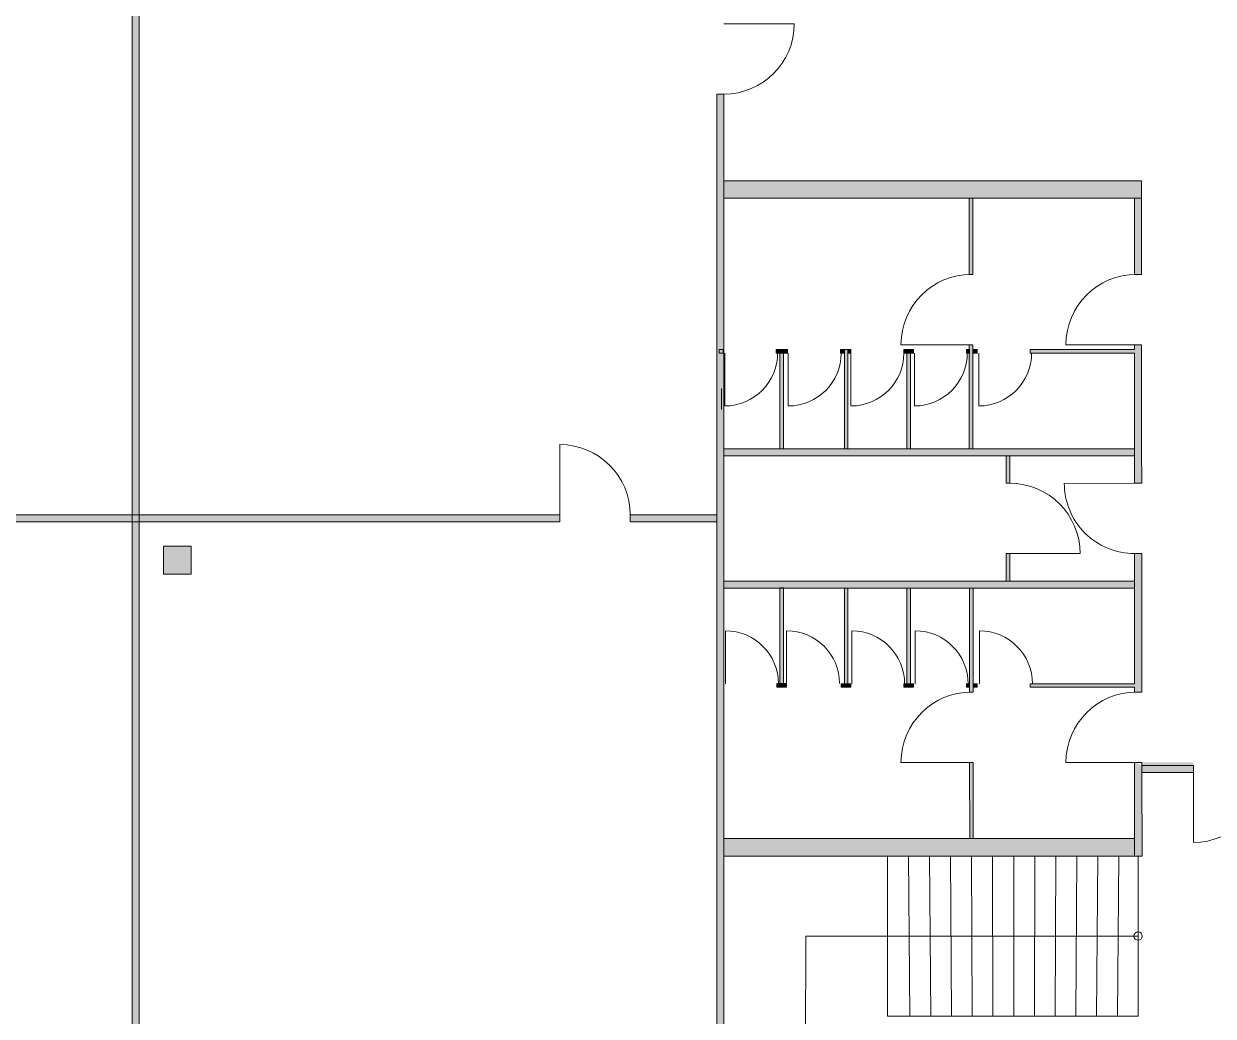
# Model space of a CAD drawing. Header units: inches. Extents: x 33931 to 204452, y 8264 to 159539.
# Drawn here: x 134395 to 151480, y 69563 to 83819 of the extents above; entities that cross this region are included whole.
import ezdxf

# ---------------------------------------------------------------- set-up
doc = ezdxf.new("R2010")
doc.units = ezdxf.units.IN
doc.header["$LTSCALE"] = 200
doc.header["$MEASUREMENT"] = 0
doc.linetypes.add('AUSGEZOGEN', pattern=[0])
doc.linetypes.add('Standardmuster', pattern=[0])
doc.layers.add('Grundebene', color=7, linetype='Continuous')

# ---------------------------------------------------------------- blocks, each defined once
blk = doc.blocks.new('COMPLEXOBJECT_6-342E')
at = {"layer": 'Grundebene', "color": 18, "linetype": 'AUSGEZOGEN', "lineweight": 13, "true_color": 0x000000}
blk.add_lwpolyline([(144350.957615, 82808.75), (144350.957615, 67063.75), (144450.957615, 67063.75), (144450.957615, 82808.75), (144350.957615, 82808.75)], dxfattribs=at)
blk = doc.blocks.new('COMPLEXOBJECT_36-34E1')
at = {"layer": 'Grundebene', "color": 18, "linetype": 'AUSGEZOGEN', "lineweight": 13, "true_color": 0x000000}
for points in [[(142095.957615, 76763.75), (136050.957615, 76763.75), (136050.957615, 76663.75), (142095.957615, 76663.75), (142095.957615, 76763.75)], [(144350.957615, 76763.75), (143105.957615, 76763.75), (143105.957615, 76663.75), (144350.957615, 76663.75), (144350.957615, 76763.75)]]:
    blk.add_lwpolyline(points, dxfattribs=at)
blk = doc.blocks.new('COMPLEXOBJECT_78-35E4')
at = {"layer": 'Grundebene', "color": 18, "linetype": 'AUSGEZOGEN', "lineweight": 13, "true_color": 0x000000}
for points in [[(147976.123755, 81313.66858), (147976.123745, 80218.66858), (148026.123755, 80218.66858), (148026.123765, 81313.66858), (147976.123755, 81313.66858)], [(148026.123745, 77713.70018), (148026.123755, 79208.66858), (147976.123745, 79208.66858), (147976.123735, 77713.70088), (148026.123745, 77713.70018)]]:
    blk.add_lwpolyline(points, dxfattribs=at)
blk = doc.blocks.new('COMPLEXOBJECT_80-35EC')
at = {"layer": 'Grundebene', "color": 18, "linetype": 'AUSGEZOGEN', "lineweight": 13, "true_color": 0x000000}
for points in [[(148030.606665, 74218.7017), (148029.614255, 75711.88097), (147979.614225, 75711.90708), (147980.606675, 74218.66847), (148030.606665, 74218.7017)], [(148032.005705, 72113.69978), (148031.277935, 73208.70192), (147981.277945, 73208.66869), (147982.005695, 72113.70048), (148032.005705, 72113.69978)]]:
    blk.add_lwpolyline(points, dxfattribs=at)
blk = doc.blocks.new('COMPLEXOBJECT_83-35F9')
at = {"layer": 'Grundebene', "color": 18, "linetype": 'AUSGEZOGEN', "lineweight": 13, "true_color": 0x000000}
for points in [[(150456.606895, 73063.75), (151195.957615, 73063.75), (151195.957615, 73163.75), (150456.540435, 73163.75), (150456.606895, 73063.75)], [(153950.957615, 73163.75), (153205.957615, 73163.75), (153205.957615, 73063.75), (153950.957615, 73063.75), (153950.957615, 73163.75)]]:
    blk.add_lwpolyline(points, dxfattribs=at)
blk = doc.blocks.new('COMPLEXOBJECT_92-3641')
at = {"layer": 'Grundebene', "color": 18, "linetype": 'AUSGEZOGEN', "lineweight": 13, "true_color": 0x000000}
for points in [[(148507.531775, 77613.66858), (148507.531775, 77218.66858), (148557.531775, 77218.66858), (148557.531775, 77613.66858), (148507.531775, 77613.66858)], [(148557.531775, 75813.66858), (148557.531775, 76208.66858), (148507.531775, 76208.66858), (148507.531775, 75813.66858), (148557.531775, 75813.66858)]]:
    blk.add_lwpolyline(points, dxfattribs=at)
blk = doc.blocks.new('COMPLEXOBJECT_108-36BF')
at = {"layer": 'Grundebene', "color": 18, "linetype": 'AUSGEZOGEN', "lineweight": 13, "true_color": 0x000000}
for points in [[(144450.957615, 75713.66858), (144606.851025, 75713.66858), (144450.957615, 75713.75), (144450.957615, 75713.66858)], [(150349.260545, 75810.6695), (150349.261255, 75813.66858), (144606.875105, 75813.66858), (150349.260545, 75810.6695)]]:
    blk.add_lwpolyline(points, dxfattribs=at)
blk = doc.blocks.new('COMPLEXOBJECT_113-36D7')
at = {"layer": 'Grundebene', "color": 18, "linetype": 'AUSGEZOGEN', "lineweight": 13, "true_color": 0x000000}
for points in [[(144382.531775, 79088.66858), (144439.666935, 79088.66858), (144439.666935, 79138.66858), (144382.531775, 79138.66858), (144382.531775, 79088.66858)], [(145199.666935, 79088.66858), (145363.937255, 79088.66858), (145363.937255, 79138.66858), (145199.666935, 79138.66858), (145199.666935, 79088.66858)], [(146123.937255, 79088.66858), (146181.072425, 79088.66858), (146181.072425, 79138.66858), (146123.937255, 79138.66858), (146123.937255, 79088.66858)]]:
    blk.add_lwpolyline(points, dxfattribs=at)
blk = doc.blocks.new('COMPLEXOBJECT_118-36F1')
at = {"layer": 'Grundebene', "color": 18, "linetype": 'AUSGEZOGEN', "lineweight": 13, "true_color": 0x000000}
for points in [[(146231.072425, 79088.66857), (146275.707725, 79088.66855), (146275.707745, 79138.66855), (146231.072425, 79138.66857), (146231.072425, 79088.66857)], [(147035.707725, 79088.66829), (147175.434825, 79088.66824), (147175.434845, 79138.66824), (147035.707745, 79138.66829), (147035.707725, 79088.66829)], [(147935.434825, 79088.66797), (147980.543525, 79088.66796), (147980.543535, 79113.66796), (147980.560145, 79138.66796), (147935.434845, 79138.66797), (147935.434825, 79088.66797)]]:
    blk.add_lwpolyline(points, dxfattribs=at)
blk = doc.blocks.new('COMPLEXOBJECT_119-36F6')
at = {"layer": 'Grundebene', "color": 18, "linetype": 'AUSGEZOGEN', "lineweight": 13, "true_color": 0x000000}
for points in [[(146275.707725, 74338.6686), (146231.072425, 74338.66859), (146231.072425, 74288.66859), (146275.707745, 74288.6686), (146275.707725, 74338.6686)], [(147175.434825, 74338.66892), (147035.707725, 74338.66887), (147035.707745, 74288.66887), (147175.434845, 74288.66892), (147175.434825, 74338.66892)], [(147980.543525, 74338.6692), (147935.434825, 74338.66918), (147935.434845, 74288.66918), (147980.560145, 74288.6692), (147980.543535, 74313.6692), (147980.543525, 74338.6692)]]:
    blk.add_lwpolyline(points, dxfattribs=at)
blk = doc.blocks.new('door-51AD')
at = {"layer": 'Grundebene', "color": 18, "linetype": 'Standardmuster', "lineweight": 13, "true_color": 0x000000}
blk.add_line((150374.609575, 73208.7474), (149364.609575, 73208.7474), dxfattribs=at)
blk.add_arc((150374.609575, 73208.7474), 1010, 90, 180, dxfattribs=at)
blk = doc.blocks.new('door-51B5')
at = {"layer": 'Grundebene', "color": 18, "linetype": 'Standardmuster', "lineweight": 13, "true_color": 0x000000}
blk.add_line((148004.763775, 73208.66842), (146994.763775, 73208.66842), dxfattribs=at)
blk.add_arc((148004.763775, 73208.66842), 1010, 90, 180, dxfattribs=at)
blk = doc.blocks.new('door-51BD')
at = {"layer": 'Grundebene', "color": 18, "linetype": 'Standardmuster', "lineweight": 13, "true_color": 0x000000}
blk.add_line((148004.763775, 79208.66831), (146994.763775, 79208.66831), dxfattribs=at)
blk.add_arc((148004.763775, 79208.66831), 1010, 90, 180, dxfattribs=at)
blk = doc.blocks.new('door-51C5')
at = {"layer": 'Grundebene', "color": 18, "linetype": 'Standardmuster', "lineweight": 13, "true_color": 0x000000}
blk.add_line((150374.609575, 79208.66831), (149364.609575, 79208.66831), dxfattribs=at)
blk.add_arc((150374.609575, 79208.66831), 1010, 90, 180, dxfattribs=at)
blk = doc.blocks.new('door-51E1')
at = {"layer": 'Grundebene', "color": 18, "linetype": 'Standardmuster', "lineweight": 13, "true_color": 0x000000}
blk.add_line((150350, 77219), (149339, 77217), dxfattribs=at)
blk.add_arc((150350, 77219), 1010, 180.1265, 270.1265, dxfattribs=at)
blk = doc.blocks.new('door-51EB')
at = {"layer": 'Grundebene', "color": 18, "linetype": 'Standardmuster', "lineweight": 13, "true_color": 0x000000}
blk.add_line((148557.531775, 76208.66858), (149567.531775, 76208.66858), dxfattribs=at)
blk.add_arc((148557.531775, 76208.66858), 1010, 0, 90, dxfattribs=at)
blk = doc.blocks.new('door-526F')
at = {"layer": 'Grundebene', "color": 18, "linetype": 'Standardmuster', "lineweight": 13, "true_color": 0x000000}
for p, q in [((151195.957615, 73063.75), (151195.957615, 72058.75)), ((153205.957615, 73063.75), (153205.957615, 72058.75))]:
    blk.add_line(p, q, dxfattribs=at)
for centre, start, end in [((151195.957615, 73063.75), 270, 0), ((153205.957615, 73063.75), 180, 270)]:
    blk.add_arc(centre, 1005, start, end, dxfattribs=at)
blk = doc.blocks.new('door-5279')
at = {"layer": 'Grundebene', "color": 18, "linetype": 'Standardmuster', "lineweight": 13, "true_color": 0x000000}
blk.add_line((144450.957615, 83818.69393), (145460.957615, 83818.69393), dxfattribs=at)
blk.add_arc((144450.957615, 83818.69393), 1010, 270, 0, dxfattribs=at)
blk = doc.blocks.new('door-5281')
at = {"layer": 'Grundebene', "color": 18, "linetype": 'Standardmuster', "lineweight": 13, "true_color": 0x000000}
blk.add_line((142095.957615, 76763.75), (142095.957615, 77773.75), dxfattribs=at)
blk.add_arc((142095.957615, 76763.75), 1010, 0, 90, dxfattribs=at)

msp = doc.modelspace()

# ---------------------------------------------------------------- hatches: boundary and pattern name
at = {"layer": 'Grundebene', "true_color": 0x000000, "transparency": 33554687}
for points in [[(135950.957615, 68263.75), (135950.957615, 101963.75), (136050.957615, 101963.75), (136050.957615, 68263.75)], [(144350.957615, 67063.75), (144350.957615, 82808.75), (144450.957615, 82808.75), (144450.957615, 67063.75)], [(150351.123745, 81313.66858), (144450.957615, 81313.75), (144450.957615, 81563.75), (150450.957615, 81563.66858), (150451.123775, 81313.66858)], [(147976.123745, 80218.66858), (147976.123755, 81313.66858), (148026.123765, 81313.66858), (148026.123755, 80218.66858)], [(150451.123775, 81313.66858), (150451.104515, 80218.70833), (150350.669965, 80218.74996), (150351.123745, 81313.66858)], [(145363.937255, 79088.66858), (145199.666935, 79088.66858), (145199.666935, 79138.66858), (145363.937255, 79138.66858)], [(146181.072425, 79088.66858), (146123.937255, 79088.66858), (146123.937255, 79138.66858), (146181.072425, 79138.66858)], [(146231.072425, 79138.66858), (146231.072425, 77713.66858), (146181.072425, 77713.66858), (146181.072425, 79138.66858)], [(146275.707725, 79088.66855), (146231.072425, 79088.66857), (146231.072425, 79138.66857), (146275.707745, 79138.66855)], [(147175.434825, 79088.66824), (147035.707725, 79088.66829), (147035.707745, 79138.66829), (147175.434845, 79138.66824)], [(147980.543525, 79088.66796), (147935.434825, 79088.66797), (147935.434845, 79138.66797), (147980.560145, 79138.66796), (147980.543535, 79113.66796)], [(148026.123755, 79208.66858), (148026.123745, 77713.70018), (147976.123735, 77713.70088), (147976.123745, 79208.66858)], [(148088.262675, 79138.66858), (148088.262675, 79088.66858), (148026.123755, 79088.66858), (148026.123755, 79138.66858)], [(150451.060475, 77713.66858), (150452.062075, 77218.85442), (150349.692825, 77218.85442), (150349.692825, 77613.66781), (150349.631755, 77713.66781), (150350.201615, 79088.66858), (148848.262675, 79088.66858), (148848.262675, 79138.66858), (150350.222335, 79138.66858), (150350.251375, 79208.75005), (150451.086755, 79208.70826)], [(145306.802095, 79088.66858), (145306.802095, 77713.66858), (145256.802095, 77713.66858), (145256.802095, 79088.66858)], [(147130.342735, 79088.66826), (147130.342735, 77713.66858), (147080.342735, 77713.66858), (147080.342735, 79088.66826)], [(150349.692825, 77613.66781), (144450.957615, 77613.75), (144450.957615, 77713.75), (150349.659595, 77713.66781), (150349.659595, 77663.66781)], [(148507.531775, 77218.66858), (148507.531775, 77613.66858), (148557.531775, 77613.66858), (148557.531775, 77218.66858)], [(110850.957615, 76763.75), (136050.957615, 76763.75), (136050.957615, 76663.75), (110850.957615, 76663.75)], [(136050.957615, 76763.75), (142095.957615, 76763.75), (142095.957615, 76663.75), (136050.957615, 76663.75)], [(143105.957615, 76763.75), (144350.957615, 76763.75), (144350.957615, 76663.75), (143105.957615, 76663.75)], [(136800.957615, 75913.75), (136400.957615, 75913.75), (136400.957615, 76313.75), (136800.957615, 76313.75)], [(148557.531775, 76208.66858), (148557.531775, 75813.66858), (148507.531775, 75813.66858), (148507.531775, 76208.66858)], [(150450.999025, 74218.69918), (150355.838745, 74218.7471), (150348.878865, 74218.75061), (150348.895625, 74288.66858), (148848.262675, 74288.66858), (148848.262675, 74338.66858), (150348.907615, 74338.66858), (150349.236565, 75710.6695), (150349.261255, 75813.66858), (150349.261255, 76208.66097), (150451.034015, 76208.85075), (150454.292455, 76208.85682), (150454.613035, 76063.68289), (150455.839285, 74218.66847), (150450.999025, 74218.66525)], [(150350.957615, 75710.6686), (144450.957615, 75713.75), (144450.957615, 75813.75001), (150350.891155, 75810.66865)], [(150349.261255, 75813.66858), (150349.260545, 75810.6695), (144606.875105, 75813.66858)], [(145306.802095, 75714.98653), (145306.802095, 74339.98685), (145256.802095, 74339.98684), (145256.802095, 75714.98653)], [(145306.802095, 75713.66858), (145306.802095, 74338.66858), (145256.802095, 74338.66858), (145256.802095, 75713.66858)], [(146231.072425, 75713.66858), (146231.072425, 74288.66858), (146181.072425, 74288.66858), (146181.072425, 75713.66858)], [(147130.342735, 75713.66858), (147130.342735, 74338.6689), (147080.342735, 74338.66889), (147080.342735, 75713.66858)], [(148029.614255, 75711.88097), (148030.606665, 74218.7017), (147980.606675, 74218.66847), (147979.614225, 75711.90708)], [(145212.167085, 74339.98682), (145351.894185, 74339.98687), (145351.894205, 74289.98687), (145212.167105, 74289.98682)], [(146135.980625, 74338.66855), (146275.707725, 74338.6686), (146275.707745, 74288.6686), (146135.980645, 74288.66855)], [(146231.072425, 74338.66859), (146275.707725, 74338.6686), (146275.707745, 74288.6686), (146231.072425, 74288.66859)], [(147035.707725, 74338.66887), (147175.434825, 74338.66892), (147175.434845, 74288.66892), (147035.707745, 74288.66887)], [(147935.434825, 74338.66918), (147980.543525, 74338.6692), (147980.543535, 74313.6692), (147980.560145, 74288.6692), (147935.434845, 74288.66918)], [(148030.560163, 74288.66858), (148030.560163, 74338.66858), (148088.262675, 74338.66858), (148088.262675, 74288.66858)], [(150348.311865, 72113.66729), (150348.318005, 71863.66729), (146801.057615, 71863.71748), (144450.957615, 71863.75), (144450.957615, 72113.75), (146481.527545, 72113.66865), (146981.527545, 72113.66865), (146981.527545, 72113.71451), (147982.005695, 72113.70048), (147981.277945, 73208.66869), (148031.277935, 73208.70192), (148032.005705, 72113.69978), (150147.257185, 72113.67011)], [(148031.277935, 73208.70192), (148032.005705, 72113.69978), (147982.005695, 72113.70048), (147981.277945, 73208.66869)], [(151195.957615, 73163.75), (151195.957615, 73063.75), (150456.606875, 73063.75), (150457.404495, 71863.66121), (150400.957615, 71863.66729), (150456.510505, 71863.661306), (150348.318005, 71863.66809), (150400.957615, 71863.66729), (150348.311865, 72113.66729), (150348.318005, 71863.66809), (150349.697655, 73208.75007), (150348.222265, 72113.66729), (150456.510505, 73208.75007), (150349.697655, 73208.75007), (150456.540415, 73163.75), (150456.510505, 73208.75007), (151195.957615, 73163.75), (150456.540415, 73163.75)], [(150348.318005, 71863.66729), (150348.318005, 73208.75007), (150456.510505, 73208.75007), (150456.510505, 71863.66729)], [(150456.510505, 73208.75007), (150456.510505, 73063.75), (151195.957615, 73063.75), (151195.957615, 73208.75007)], [(151195.957615, 73063.75), (150456.606895, 73063.75), (150456.540435, 73163.75), (151195.957615, 73163.75)]]:
    msp.add_hatch(color=18, dxfattribs=at).paths.add_polyline_path(points, flags=0)

# ---------------------------------------------------------------- linework, layer by layer
at = {"layer": 'Grundebene', "color": 18, "linetype": 'AUSGEZOGEN', "lineweight": 13, "true_color": 0x000000}
for p, q in [((135950.957615, 101963.75), (135950.957615, 68263.75)), ((136050.957615, 68263.75), (136050.957615, 101963.75)), ((144350.957615, 82808.75), (144450.957615, 82808.75)), ((144350.957615, 82808.75), (144350.957615, 76763.75)), ((144450.957615, 81563.75), (144450.957615, 82808.75)), ((150450.957615, 81563.66858), (144450.957615, 81563.75)), ((150451.123775, 81313.66858), (150450.957615, 81563.66858)), ((144450.957615, 81313.75), (150351.123745, 81313.66858)), ((144450.957615, 77713.75), (144450.957615, 81313.75)), ((147976.123755, 81313.66858), (147976.123745, 80218.66858)), ((148026.123765, 81313.66858), (147976.123755, 81313.66858)), ((148026.123755, 80218.66858), (148026.123765, 81313.66858)), ((150351.123745, 81313.66858), (150350.669965, 80218.74996)), ((150451.104515, 80218.70833), (150451.123775, 81313.66858)), ((148026.123755, 80218.66858), (147976.123745, 80218.66858)), ((150451.104515, 80218.70833), (150350.669965, 80218.74996)), ((147976.123745, 79208.66858), (147976.123735, 77713.70088)), ((147976.123745, 79208.66858), (148026.123755, 79208.66858)), ((148026.123745, 77713.70018), (148026.123755, 79208.66858)), ((148088.262675, 79138.66858), (148026.123755, 79138.66858)), ((148026.123755, 79138.66858), (148026.123755, 79088.66858)), ((148088.262675, 79138.66858), (148088.262675, 79088.66858)), ((150350.222335, 79138.66858), (148848.262675, 79138.66858)), ((148848.262675, 79088.66858), (148848.262675, 79138.66858)), ((150350.251375, 79208.75005), (150350.222335, 79138.66858)), ((150350.251375, 79208.75005), (150451.086755, 79208.70826)), ((150451.060475, 77713.66858), (150451.086755, 79208.70826)), ((148026.123755, 79088.66858), (148088.262675, 79088.66858)), ((148848.262675, 79088.66858), (150350.201615, 79088.66858)), ((150350.201615, 79088.66858), (150349.631755, 77713.66781)), ((144418.870261, 78578.724333), (144418.866081, 78276.641293)), ((147976.123735, 77713.70088), (144450.957615, 77713.75)), ((144450.957615, 75813.75001), (144450.957615, 77613.66858)), ((144450.957615, 77613.66858), (148507.531775, 77613.66858)), ((150349.631755, 77713.66781), (148026.123745, 77713.70018)), ((148507.531775, 77613.66858), (148507.531775, 77218.66858)), ((148557.531775, 77218.66858), (148557.531775, 77613.66858)), ((148557.531775, 77613.66858), (150294.290505, 77613.66858)), ((150294.290505, 77613.66858), (150349.692825, 77613.66781)), ((150349.659595, 77713.66781), (150349.692825, 77613.66781)), ((150349.659595, 77663.66781), (150349.659595, 77713.66781)), ((150349.692825, 77613.66781), (150349.659595, 77663.66781)), ((150349.692825, 77613.66781), (150349.692825, 77218.85442)), ((150452.062075, 77218.85442), (150451.060475, 77713.66858)), ((148557.531775, 77218.66858), (148507.531775, 77218.66858)), ((148507.531775, 77218.66858), (148557.531775, 77218.66858)), ((150452.062075, 77218.85442), (150349.692825, 77218.85442)), ((150452.062075, 77218.85442), (150451.051775, 77218.85253)), ((136050.957615, 76763.75), (119250.957615, 76763.75)), ((142095.957615, 76763.75), (136050.957615, 76763.75)), ((136050.957615, 76763.75), (136050.957615, 76663.75)), ((136050.957615, 76663.75), (136050.957615, 76763.75)), ((144350.957615, 76763.75), (143105.957615, 76763.75)), ((119250.957615, 76663.75), (136050.957615, 76663.75)), ((136050.957615, 76663.75), (142095.957615, 76663.75)), ((143105.957615, 76663.75), (144350.957615, 76663.75)), ((144350.957615, 76663.75), (144350.957615, 68363.75)), ((136400.957615, 76313.75), (136400.957615, 75913.75)), ((136800.957615, 76313.75), (136400.957615, 76313.75)), ((136800.957615, 75913.75), (136800.957615, 76313.75)), ((148507.531775, 76208.66858), (148507.531775, 75813.66858)), ((148507.531775, 76208.66858), (148557.531775, 76208.66858)), ((148557.531775, 76208.66858), (148507.531775, 76208.66858)), ((148557.531775, 75813.66858), (148557.531775, 76208.66858)), ((150455.839265, 74218.69674), (150454.613045, 76063.66858)), ((136400.957615, 75913.75), (136800.957615, 75913.75)), ((144606.875105, 75813.66858), (144450.957615, 75813.75001)), ((144450.957615, 72113.75), (144450.957615, 75713.66858)), ((144450.957615, 75713.66858), (144606.851025, 75713.66858)), ((144606.851025, 75713.66858), (145256.802095, 75713.32913)), ((148507.531775, 75813.66858), (144606.875105, 75813.66858)), ((145256.802095, 75713.6947), (145306.802095, 75713.66858)), ((145256.802095, 75713.32913), (145306.802095, 75713.30301)), ((145306.802095, 75713.30301), (146181.072425, 75712.84641)), ((146181.072425, 75712.84641), (146231.072425, 75712.82029)), ((146231.072425, 75712.82029), (147080.342735, 75712.37675)), ((147080.342735, 75712.37675), (147130.342735, 75712.35063)), ((147130.342735, 75712.35063), (147979.614225, 75711.90708)), ((147979.614225, 75711.90708), (147980.526915, 74338.6692)), ((148029.614255, 75711.88097), (150349.236565, 75710.6695)), ((148030.526925, 74338.66858), (148029.614255, 75711.88097)), ((150349.261255, 75813.66858), (148557.531775, 75813.66858)), ((150349.236565, 75710.6695), (150348.907615, 74338.66858)), ((150349.261255, 75813.66858), (150349.236565, 75710.6695)), ((147980.526915, 74338.6692), (147980.560145, 74288.6692)), ((148088.262675, 74338.66858), (148030.526925, 74338.66858)), ((148088.262675, 74338.66858), (148088.262675, 74288.66858)), ((150348.907615, 74338.66858), (148848.262675, 74338.66858)), ((148848.262675, 74288.66858), (148848.262675, 74338.66858)), ((147980.560145, 74288.6692), (147980.606675, 74218.66847)), ((148030.606665, 74218.7017), (147980.606675, 74218.66847)), ((148030.606665, 74218.7017), (148030.560155, 74288.66858)), ((148030.560155, 74288.66858), (148088.262675, 74288.66858)), ((148848.262675, 74288.66858), (150348.895625, 74288.66858)), ((150348.895625, 74288.66858), (150348.878865, 74218.75061)), ((150355.838745, 74218.7471), (150348.878865, 74218.75061)), ((150455.839265, 74218.69674), (150355.838745, 74218.7471)), ((150450.999025, 74218.66525), (150450.999025, 74218.69918)), ((150450.999025, 74218.69918), (150450.999025, 74218.66525)), ((147981.277945, 73208.66869), (148031.277935, 73208.70192)), ((147981.277945, 73208.66869), (147982.005695, 72113.70048)), ((148032.005705, 72113.69978), (148031.277935, 73208.70192)), ((150356.510505, 73208.74664), (150356.510595, 73208.60223)), ((151195.957615, 73163.75), (150456.540435, 73163.75)), ((151195.957615, 73163.75), (151195.957615, 73063.75)), ((150457.404485, 71863.66594), (150456.606875, 73063.75)), ((150456.606895, 73063.75), (151195.957615, 73063.75)), ((147982.005695, 72113.70048), (144450.957615, 72113.75)), ((144450.957615, 72113.75), (144450.957615, 71863.75)), ((150147.257185, 72113.67011), (148032.005705, 72113.69978)), ((150348.222265, 72113.66729), (150147.257185, 72113.67011)), ((150348.311865, 72113.66729), (150348.318005, 71863.66733)), ((150348.374155, 72113.66729), (150348.311865, 72113.66729)), ((150348.374155, 72113.67017), (150348.374155, 72113.66729)), ((144450.957615, 71863.75), (150348.318005, 71863.66729)), ((144450.957615, 71863.75), (146801.057615, 71863.71748)), ((144450.957615, 67313.75), (144450.957615, 71863.75)), ((144450.957615, 69562.75), (144450.957615, 71863.75)), ((146801.057615, 71863.71748), (146801.057615, 69563.75)), ((147103.140655, 71863.7133), (147123.874555, 69563.20868)), ((147103.140655, 71863.7133), (147405.223695, 71863.70912)), ((147405.223695, 71863.70912), (147421.791495, 69563.20868)), ((147405.223695, 71863.70912), (147707.306765, 71863.70494)), ((147707.306765, 71863.70494), (147719.708415, 69563.20868)), ((147707.306765, 71863.70494), (148009.389875, 71863.70076)), ((148009.389875, 71863.70076), (148017.625295, 69563.20868)), ((148009.389875, 71863.70076), (148311.473025, 71863.69658)), ((148311.473025, 71863.69658), (148315.542145, 69563.20868)), ((148311.473025, 71863.69658), (148613.556235, 71863.6924)), ((148613.556235, 71863.6924), (148613.458925, 69563.20868)), ((148613.556235, 71863.6924), (148915.639525, 71863.68821)), ((148915.639525, 71863.68821), (148911.375635, 69563.20868)), ((148915.639525, 71863.68821), (149217.722915, 71863.68403)), ((149217.722915, 71863.68403), (149209.292255, 69563.20868)), ((149217.722915, 71863.68403), (149519.806395, 71863.67985)), ((149519.806395, 71863.67985), (149507.208775, 69563.20868)), ((149519.806395, 71863.67985), (149821.889995, 71863.67567)), ((149821.889995, 71863.67567), (149805.125185, 69563.20868)), ((149821.889995, 71863.67567), (150123.973735, 71863.67149)), ((150123.973735, 71863.67149), (150103.041475, 69563.20868)), ((150123.973735, 71863.67149), (150400.957615, 71863.66729)), ((150348.318005, 71863.66733), (150450.957855, 71863.6619)), ((150400.957615, 71863.66729), (150400.957615, 69563.20868)), ((150450.957855, 71863.66166), (150457.404515, 71863.66156)), ((150457.404515, 71863.66156), (150457.404485, 71863.66594)), ((145625.958415, 70713.65001), (145623.543685, 68310.41208)), ((150401.057615, 70713.70886), (145626.057615, 70713.75)), ((146800.957615, 69563.75), (146800.957615, 69562.75)), ((146801.057615, 69563.75), (146800.957615, 69563.75)), ((147123.874555, 69563.20868), (146801.057615, 69563.75)), ((147421.791495, 69563.20868), (147123.874555, 69563.20868)), ((147719.708415, 69563.20868), (147421.791495, 69563.20868)), ((148017.625295, 69563.20868), (147719.708415, 69563.20868)), ((148315.542145, 69563.20868), (148017.625295, 69563.20868)), ((148613.458925, 69563.20868), (148315.542145, 69563.20868)), ((148911.375635, 69563.20868), (148613.458925, 69563.20868)), ((149209.292255, 69563.20868), (148911.375635, 69563.20868)), ((149507.208775, 69563.20868), (149209.292255, 69563.20868)), ((149805.125185, 69563.20868), (149507.208775, 69563.20868)), ((150103.041475, 69563.20868), (149805.125185, 69563.20868)), ((150400.957615, 69563.20868), (150103.041475, 69563.20868))]:
    msp.add_line(p, q, dxfattribs=at)
at = {"layer": 'Grundebene', "color": 18, "linetype": 'Standardmuster', "lineweight": 13, "true_color": 0x000000}
for p, q in [((144463.152765, 79088.66832), (144463.152765, 78328.66832)), ((145375.980625, 79088.66798), (145375.980625, 78328.66798)), ((146275.707725, 79088.66829), (146275.707725, 78328.66829)), ((147187.478185, 79088.66831), (147187.478185, 78328.66831)), ((148111.748505, 79088.66831), (148111.748505, 78328.66831)), ((144474.595235, 74338.6689), (144474.595235, 75098.6689)), ((145351.894185, 74339.98687), (145351.894185, 75099.98687)), ((146287.150195, 74338.66893), (146287.150195, 75098.66893)), ((147198.920655, 74338.66891), (147198.920655, 75098.66891)), ((148123.190975, 74338.66891), (148123.190975, 75098.66891))]:
    msp.add_line(p, q, dxfattribs=at)
at = {"layer": 'Grundebene', "color": 18, "linetype": 'AUSGEZOGEN', "lineweight": 13, "true_color": 0x000000}
for points in [[(135950.957615, 101963.75), (135950.957615, 68263.75), (136050.957615, 68263.75), (136050.957615, 101963.75), (135950.957615, 101963.75)], [(144350.957615, 82808.75), (144350.957615, 67063.75), (144450.957615, 67063.75), (144450.957615, 82808.75), (144350.957615, 82808.75)], [(144450.957615, 81313.75), (150351.123745, 81313.66858), (150451.123775, 81313.66858), (150450.957615, 81563.66858), (144450.957615, 81563.75), (144450.957615, 81313.75)], [(147976.123755, 81313.66858), (147976.123745, 80218.66858), (148026.123755, 80218.66858), (148026.123765, 81313.66858), (147976.123755, 81313.66858)], [(150451.104515, 80218.70833), (150451.123775, 81313.66858), (150351.123745, 81313.66858), (150350.669965, 80218.74996), (150451.104515, 80218.70833)], [(145199.666935, 79088.66858), (145363.937255, 79088.66858), (145363.937255, 79138.66858), (145199.666935, 79138.66858), (145199.666935, 79088.66858)], [(146123.937255, 79088.66858), (146181.072425, 79088.66858), (146181.072425, 79138.66858), (146123.937255, 79138.66858), (146123.937255, 79088.66858)], [(146231.072425, 77713.66858), (146231.072425, 79138.66858), (146181.072425, 79138.66858), (146181.072425, 77713.66858), (146231.072425, 77713.66858)], [(146231.072425, 79088.66857), (146275.707725, 79088.66855), (146275.707745, 79138.66855), (146231.072425, 79138.66857), (146231.072425, 79088.66857)], [(147035.707725, 79088.66829), (147175.434825, 79088.66824), (147175.434845, 79138.66824), (147035.707745, 79138.66829), (147035.707725, 79088.66829)], [(147935.434825, 79088.66797), (147980.543525, 79088.66796), (147980.543535, 79113.66796), (147980.560145, 79138.66796), (147935.434845, 79138.66797), (147935.434825, 79088.66797)], [(148026.123745, 77713.70018), (148026.123755, 79208.66858), (147976.123745, 79208.66858), (147976.123735, 77713.70088), (148026.123745, 77713.70018)], [(148088.262675, 79088.66858), (148088.262675, 79138.66858), (148026.123755, 79138.66858), (148026.123755, 79088.66858), (148088.262675, 79088.66858)], [(150452.062075, 77218.85442), (150451.060475, 77713.66858), (150451.086755, 79208.70826), (150350.251375, 79208.75005), (150350.222335, 79138.66858), (148848.262675, 79138.66858), (148848.262675, 79088.66858), (150350.201615, 79088.66858), (150349.631755, 77713.66781), (150349.692825, 77613.66781), (150349.692825, 77218.85442), (150452.062075, 77218.85442)], [(145306.802095, 77713.66858), (145306.802095, 79088.66858), (145256.802095, 79088.66858), (145256.802095, 77713.66858), (145306.802095, 77713.66858)], [(147130.342735, 77713.66858), (147130.342735, 79088.66826), (147080.342735, 79088.66826), (147080.342735, 77713.66858), (147130.342735, 77713.66858)], [(144450.957615, 77613.75), (150349.692825, 77613.66781), (150349.659595, 77663.66781), (150349.659595, 77713.66781), (144450.957615, 77713.75), (144450.957615, 77613.75)], [(148507.531775, 77613.66858), (148507.531775, 77218.66858), (148557.531775, 77218.66858), (148557.531775, 77613.66858), (148507.531775, 77613.66858)], [(136050.957615, 76763.75), (110850.957615, 76763.75), (110850.957615, 76663.75), (136050.957615, 76663.75), (136050.957615, 76763.75)], [(142095.957615, 76763.75), (136050.957615, 76763.75), (136050.957615, 76663.75), (142095.957615, 76663.75), (142095.957615, 76763.75)], [(144350.957615, 76763.75), (143105.957615, 76763.75), (143105.957615, 76663.75), (144350.957615, 76663.75), (144350.957615, 76763.75)], [(136400.957615, 75913.75), (136800.957615, 75913.75), (136800.957615, 76313.75), (136400.957615, 76313.75), (136400.957615, 75913.75)], [(148557.531775, 75813.66858), (148557.531775, 76208.66858), (148507.531775, 76208.66858), (148507.531775, 75813.66858), (148557.531775, 75813.66858)], [(150450.999025, 74218.69918), (150450.999025, 74218.66525), (150455.839285, 74218.66847), (150454.613035, 76063.68289), (150454.292455, 76208.85682), (150451.034015, 76208.85075), (150349.261255, 76208.66097), (150349.261255, 75813.66858), (150349.236565, 75710.6695), (150348.907615, 74338.66858), (148848.262675, 74338.66858), (148848.262675, 74288.66858), (150348.895625, 74288.66858), (150348.878865, 74218.75061), (150355.838745, 74218.7471), (150450.999025, 74218.69918)], [(144450.957615, 75713.75), (150350.957615, 75710.6686), (150350.891155, 75810.66865), (144450.957615, 75813.75001), (144450.957615, 75713.75)], [(144450.957615, 75713.66858), (144606.851025, 75713.66858), (144450.957615, 75713.75), (144450.957615, 75713.66858)], [(150349.260545, 75810.6695), (150349.261255, 75813.66858), (144606.875105, 75813.66858), (150349.260545, 75810.6695)], [(145306.802095, 74339.98685), (145306.802095, 75714.98653), (145256.802095, 75714.98653), (145256.802095, 74339.98684), (145306.802095, 74339.98685)], [(145306.802095, 74338.66858), (145306.802095, 75713.66858), (145256.802095, 75713.66858), (145256.802095, 74338.66858), (145306.802095, 74338.66858)], [(146231.072425, 74288.66858), (146231.072425, 75713.66858), (146181.072425, 75713.66858), (146181.072425, 74288.66858), (146231.072425, 74288.66858)], [(147130.342735, 74338.6689), (147130.342735, 75713.66858), (147080.342735, 75713.66858), (147080.342735, 74338.66889), (147130.342735, 74338.6689)], [(148030.606665, 74218.7017), (148029.614255, 75711.88097), (147979.614225, 75711.90708), (147980.606675, 74218.66847), (148030.606665, 74218.7017)], [(145351.894185, 74339.98687), (145212.167085, 74339.98682), (145212.167105, 74289.98682), (145351.894205, 74289.98687), (145351.894185, 74339.98687)], [(146275.707725, 74338.6686), (146135.980625, 74338.66855), (146135.980645, 74288.66855), (146275.707745, 74288.6686), (146275.707725, 74338.6686)], [(146275.707725, 74338.6686), (146231.072425, 74338.66859), (146231.072425, 74288.66859), (146275.707745, 74288.6686), (146275.707725, 74338.6686)], [(147175.434825, 74338.66892), (147035.707725, 74338.66887), (147035.707745, 74288.66887), (147175.434845, 74288.66892), (147175.434825, 74338.66892)], [(147980.543525, 74338.6692), (147935.434825, 74338.66918), (147935.434845, 74288.66918), (147980.560145, 74288.6692), (147980.543535, 74313.6692), (147980.543525, 74338.6692)], [(150348.318005, 71863.66729), (150348.311865, 72113.66729), (150147.257185, 72113.67011), (148032.005705, 72113.69978), (148031.277935, 73208.70192), (147981.277945, 73208.66869), (147982.005695, 72113.70048), (146981.527545, 72113.71451), (146981.527545, 72113.66865), (146481.527545, 72113.66865), (144450.957615, 72113.75), (144450.957615, 71863.75), (146801.057615, 71863.71748), (150348.318005, 71863.66729)], [(148032.005705, 72113.69978), (148031.277935, 73208.70192), (147981.277945, 73208.66869), (147982.005695, 72113.70048), (148032.005705, 72113.69978)], [(151195.957615, 73063.75), (151195.957615, 73163.75), (150456.540415, 73163.75), (150456.510505, 73208.75007), (150349.697655, 73208.75007), (150348.222265, 72113.66729), (150348.311865, 72113.66729), (150348.318005, 71863.66809), (150400.957615, 71863.66729), (150456.510505, 71863.661306), (150456.540415, 71863.661303), (150456.606875, 71863.661296), (150457.404495, 71863.66121), (150456.606875, 73063.75), (151195.957615, 73063.75)], [(150348.222265, 72113.66729), (150349.697655, 73208.75007), (150456.510505, 73208.75007), (150456.540415, 73163.75)], [(150456.606895, 73063.75), (151195.957615, 73063.75), (151195.957615, 73163.75), (150456.540435, 73163.75), (150456.606895, 73063.75)]]:
    msp.add_lwpolyline(points, dxfattribs=at)
msp.add_circle((150401.057615, 70713.70886), 60, dxfattribs=at)
at = {"layer": 'Grundebene', "color": 18, "linetype": 'Standardmuster', "lineweight": 13, "true_color": 0x000000}
for centre, start, end in [((144463.152765, 79088.66832), 270, 0), ((145375.980625, 79088.66798), 270, 0), ((146275.707725, 79088.66829), 270, 0), ((147187.478185, 79088.66831), 270, 0), ((148111.748505, 79088.66831), 270, 0), ((144474.595235, 74338.6689), 0, 90), ((145351.894185, 74339.98687), 0, 90), ((146287.150195, 74338.66893), 0, 90), ((147198.920655, 74338.66891), 0, 90), ((148123.190975, 74338.66891), 0, 90)]:
    msp.add_arc(centre, 760, start, end, dxfattribs=at)
at = {"layer": 'Grundebene', "color": 18, "linetype": 'AUSGEZOGEN', "lineweight": 13, "true_color": 0x000000}
msp.add_arc((145626.057615, 70713.65081), 0.0992, 90, 180.4626840323, dxfattribs=at)

# ---------------------------------------------------------------- block references
at = {"layer": 'Grundebene'}
for name in ['COMPLEXOBJECT_6-342E', 'door-5279', 'COMPLEXOBJECT_78-35E4', 'door-51BD', 'door-51C5', 'COMPLEXOBJECT_113-36D7', 'COMPLEXOBJECT_118-36F1', 'door-5281', 'COMPLEXOBJECT_92-3641', 'door-51EB', 'door-51E1', 'COMPLEXOBJECT_36-34E1', 'COMPLEXOBJECT_108-36BF', 'COMPLEXOBJECT_80-35EC', 'COMPLEXOBJECT_119-36F6', 'door-51B5', 'door-51AD', 'COMPLEXOBJECT_83-35F9', 'door-526F']:
    msp.add_blockref(name, (0, 0), dxfattribs=at)

doc.saveas('drawing.dxf')
